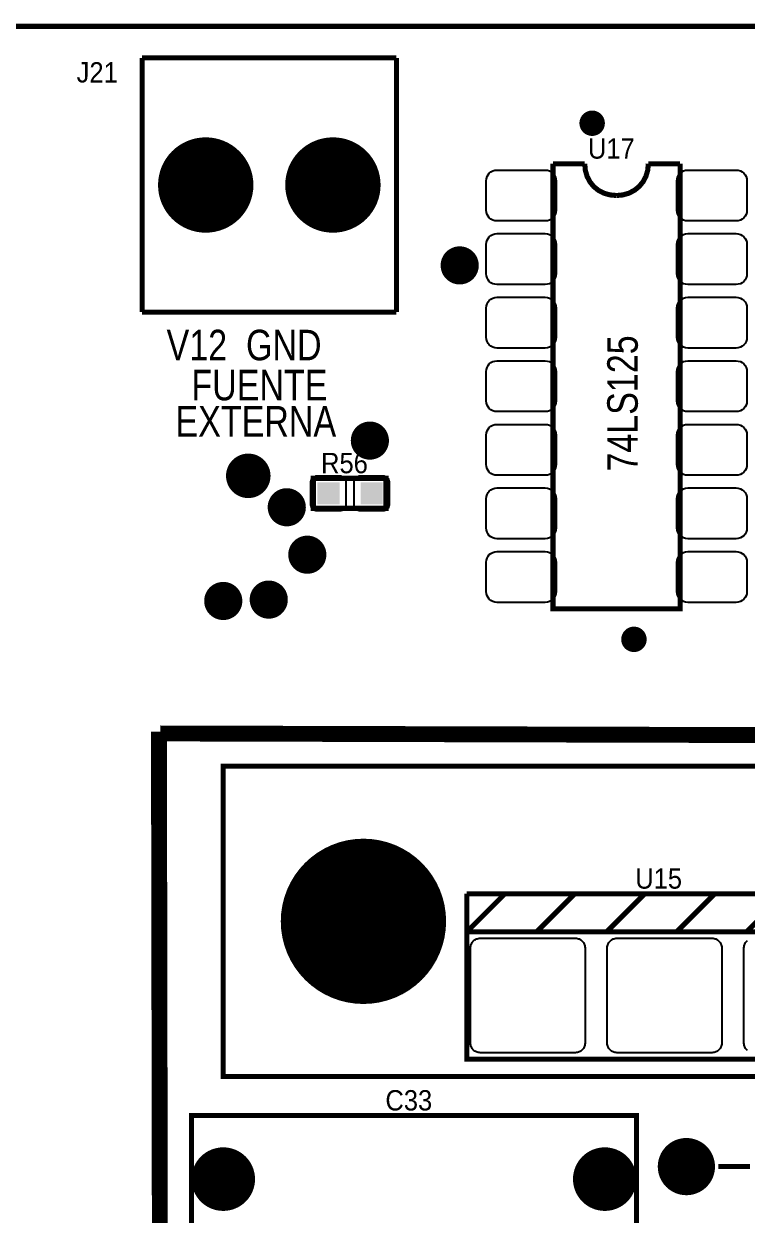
# Model space of a CAD drawing. Header units: inches. Extents: x -3.21 to 3.21, y -2.45 to 2.45.
# Drawn here: x 1.028 to 2.166, y 0.573 to 2.447 of the extents above; entities that cross this region are included whole.
import ezdxf

# ---------------------------------------------------------------- set-up
doc = ezdxf.new("R2010")
doc.units = ezdxf.units.IN
doc.layers.get('0').update_dxf_attribs({"linetype": 'CONTINUOUS'})

# ---------------------------------------------------------------- blocks, each defined once
blk = doc.blocks.new('RPAD')
blk.add_trace([(-0.5, -0.5), (-0.5, 0.5), (0.5, -0.5), (0.5, 0.5)])
blk = doc.blocks.new('EPAD')
at = {"const_width": 0.5}
blk.add_lwpolyline([(-0.25, 0, 1), (0.25, 0, 1)], format="xyb", close=True, dxfattribs=at)

msp = doc.modelspace()

# ---------------------------------------------------------------- linework, layer by layer
for points, const_width in [([(-3.205508, -2.428994), (3.205508, -2.428994), (3.205508, 2.443368), (-3.205508, 2.443368), (-3.205508, -2.428994)], 0.008), ([(-3.205508, -2.428994), (3.205508, -2.428994), (3.205508, 2.443368), (-3.205508, 2.443368), (-3.205508, -2.428994)], 0.008), ([(-3.205508, -2.428994), (3.205508, -2.428994), (3.205508, 2.443368), (-3.205508, 2.443368), (-3.205508, -2.428994)], 0.008), ([(1.214177, 2.393817), (1.214177, 1.993817)], 0.008), ([(1.214177, 2.393817), (1.614177, 2.393817)], 0.008), ([(1.214177, 2.393817), (1.214177, 1.993817)], 0.008), ([(1.214177, 2.393817), (1.614177, 2.393817)], 0.008), ([(1.214177, 2.393817), (1.214177, 1.993817)], 0.008), ([(1.214177, 2.393817), (1.614177, 2.393817)], 0.008), ([(1.614177, 2.393817), (1.614177, 1.993817)], 0.008), ([(1.614177, 2.393817), (1.614177, 1.993817)], 0.008), ([(1.614177, 2.393817), (1.614177, 1.993817)], 0.008), ([(1.86024, 2.227305), (1.91024, 2.227305)], 0.008), ([(1.86024, 2.227305), (1.86024, 1.527305), (2.06024, 1.527305), (2.06024, 2.227305)], 0.008), ([(1.86024, 2.227305), (1.91024, 2.227305)], 0.008), ([(1.86024, 2.227305), (1.86024, 1.527305), (2.06024, 1.527305), (2.06024, 2.227305)], 0.008), ([(1.86024, 2.227305), (1.91024, 2.227305)], 0.008), ([(1.86024, 2.227305), (1.86024, 1.527305), (2.06024, 1.527305), (2.06024, 2.227305)], 0.008), ([(1.96024, 2.177305), (1.949765, 2.178264), (1.940193, 2.181039), (1.931676, 2.185479), (1.924365, 2.19143), (1.918414, 2.198741), (1.913974, 2.207258), (1.911199, 2.21683), (1.91024, 2.227305)], 0.008), ([(1.96024, 2.177305), (1.949765, 2.178264), (1.940193, 2.181039), (1.931676, 2.185479), (1.924365, 2.19143), (1.918414, 2.198741), (1.913974, 2.207258), (1.911199, 2.21683), (1.91024, 2.227305)], 0.008), ([(1.96024, 2.177305), (1.949765, 2.178264), (1.940193, 2.181039), (1.931676, 2.185479), (1.924365, 2.19143), (1.918414, 2.198741), (1.913974, 2.207258), (1.911199, 2.21683), (1.91024, 2.227305)], 0.008), ([(1.96024, 2.177305), (1.970428, 2.178264), (1.979865, 2.181039), (1.988365, 2.185479), (1.99574, 2.19143), (2.001803, 2.198741), (2.006365, 2.207258), (2.00924, 2.21683), (2.01024, 2.227305)], 0.008), ([(1.96024, 2.177305), (1.970428, 2.178264), (1.979865, 2.181039), (1.988365, 2.185479), (1.99574, 2.19143), (2.001803, 2.198741), (2.006365, 2.207258), (2.00924, 2.21683), (2.01024, 2.227305)], 0.008), ([(1.96024, 2.177305), (1.970428, 2.178264), (1.979865, 2.181039), (1.988365, 2.185479), (1.99574, 2.19143), (2.001803, 2.198741), (2.006365, 2.207258), (2.00924, 2.21683), (2.01024, 2.227305)], 0.008), ([(2.01024, 2.227305), (2.06024, 2.227305)], 0.008), ([(2.01024, 2.227305), (2.06024, 2.227305)], 0.008), ([(2.01024, 2.227305), (2.06024, 2.227305)], 0.008), ([(1.214177, 1.993817), (1.614177, 1.993817)], 0.008), ([(1.214177, 1.993817), (1.614177, 1.993817)], 0.008), ([(1.214177, 1.993817), (1.614177, 1.993817)], 0.008), ([(1.483469, 1.685179), (1.597642, 1.685179), (1.597642, 1.732423), (1.483469, 1.732423), (1.483469, 1.685179)], 0.008), ([(1.483469, 1.685179), (1.597642, 1.685179), (1.597642, 1.732423), (1.483469, 1.732423), (1.483469, 1.685179)], 0.008), ([(1.483469, 1.685179), (1.597642, 1.685179), (1.597642, 1.732423), (1.483469, 1.732423), (1.483469, 1.685179)], 0.008), ([(1.24261, 0.222132), (1.24061, 1.334132)], 0.025), ([(1.24261, 0.222132), (1.24061, 1.334132)], 0.025), ([(1.24261, 0.222132), (1.24061, 1.334132)], 0.025), ([(1.24261, 1.331132), (2.70761, 1.327132)], 0.025), ([(1.24261, 1.331132), (2.70761, 1.327132)], 0.025), ([(1.24261, 1.331132), (2.70761, 1.327132)], 0.025), ([(1.341736, 0.791478), (2.719689, 0.791478), (2.719689, 1.279667), (1.341736, 1.279667), (1.341736, 0.791478)], 0.008), ([(1.341736, 0.791478), (2.719689, 0.791478), (2.719689, 1.279667), (1.341736, 1.279667), (1.341736, 0.791478)], 0.008), ([(1.341736, 0.791478), (2.719689, 0.791478), (2.719689, 1.279667), (1.341736, 1.279667), (1.341736, 0.791478)], 0.008), ([(1.72465, 1.078959), (2.34465, 1.078959)], 0.008), ([(1.72465, 1.018959), (1.78465, 1.078959)], 0.008), ([(1.72465, 1.018959), (1.72465, 1.078959)], 0.008), ([(1.72465, 1.078959), (2.34465, 1.078959)], 0.008), ([(1.72465, 1.018959), (1.78465, 1.078959)], 0.008), ([(1.72465, 1.018959), (1.72465, 1.078959)], 0.008), ([(1.72465, 1.078959), (2.34465, 1.078959)], 0.008), ([(1.72465, 1.018959), (1.78465, 1.078959)], 0.008), ([(1.72465, 1.018959), (1.72465, 1.078959)], 0.008), ([(1.83465, 1.018959), (1.89465, 1.078959)], 0.008), ([(1.83465, 1.018959), (1.89465, 1.078959)], 0.008), ([(1.83465, 1.018959), (1.89465, 1.078959)], 0.008), ([(1.94465, 1.018959), (2.00465, 1.078959)], 0.008), ([(1.94465, 1.018959), (2.00465, 1.078959)], 0.008), ([(1.94465, 1.018959), (2.00465, 1.078959)], 0.008), ([(2.05465, 1.018959), (2.11465, 1.078959)], 0.008), ([(2.05465, 1.018959), (2.11465, 1.078959)], 0.008), ([(2.05465, 1.018959), (2.11465, 1.078959)], 0.008), ([(2.16465, 1.018959), (2.22465, 1.078959)], 0.008), ([(2.16465, 1.018959), (2.22465, 1.078959)], 0.008), ([(2.16465, 1.018959), (2.22465, 1.078959)], 0.008), ([(1.72465, 1.018959), (2.34465, 1.018959), (2.34465, 0.818959), (1.72465, 0.818959), (1.72465, 1.018959)], 0.008), ([(1.72465, 1.018959), (2.34465, 1.018959), (2.34465, 0.818959), (1.72465, 0.818959), (1.72465, 1.018959)], 0.008), ([(1.72465, 1.018959), (2.34465, 1.018959), (2.34465, 0.818959), (1.72465, 0.818959), (1.72465, 1.018959)], 0.008), ([(1.291736, 0.530061), (1.991736, 0.530061), (1.991736, 0.730061), (1.291736, 0.730061), (1.291736, 0.530061)], 0.008), ([(1.291736, 0.530061), (1.991736, 0.530061), (1.991736, 0.730061), (1.291736, 0.730061), (1.291736, 0.530061)], 0.008), ([(1.291736, 0.530061), (1.991736, 0.530061), (1.991736, 0.730061), (1.291736, 0.730061), (1.291736, 0.530061)], 0.008), ([(2.120083, 0.649746), (2.170083, 0.649746)], 0.008), ([(2.120083, 0.649746), (2.170083, 0.649746)], 0.008), ([(2.120083, 0.649746), (2.170083, 0.649746)], 0.008)]:
    msp.add_lwpolyline(points, dxfattribs=dict(const_width=const_width))
for points in [[(1.86524, 2.200305), (1.86524, 2.154305), (1.864902, 2.150829), (1.863929, 2.147615), (1.862383, 2.144724), (1.860326, 2.142219), (1.857821, 2.140163), (1.85493, 2.138617), (1.851716, 2.137643), (1.84824, 2.137305), (1.77224, 2.137305), (1.768764, 2.137643), (1.76555, 2.138617), (1.762659, 2.140163), (1.760154, 2.142219), (1.758098, 2.144724), (1.756552, 2.147615), (1.755578, 2.150829), (1.75524, 2.154305), (1.75524, 2.200305), (1.755578, 2.203781), (1.756552, 2.206995), (1.758098, 2.209886), (1.760154, 2.212391), (1.762659, 2.214448), (1.76555, 2.215994), (1.768764, 2.216967), (1.77224, 2.217305), (1.84824, 2.217305), (1.851716, 2.216967), (1.85493, 2.215994), (1.857821, 2.214448), (1.860326, 2.212391), (1.862383, 2.209886), (1.863929, 2.206995), (1.864902, 2.203781), (1.86524, 2.200305)], [(2.16524, 2.200305), (2.16524, 2.154305), (2.164902, 2.150829), (2.163929, 2.147615), (2.162383, 2.144724), (2.160326, 2.142219), (2.157821, 2.140163), (2.15493, 2.138617), (2.151716, 2.137643), (2.14824, 2.137305), (2.07224, 2.137305), (2.068764, 2.137643), (2.06555, 2.138617), (2.062659, 2.140163), (2.060154, 2.142219), (2.058098, 2.144724), (2.056552, 2.147615), (2.055578, 2.150829), (2.05524, 2.154305), (2.05524, 2.200305), (2.055578, 2.203781), (2.056552, 2.206995), (2.058098, 2.209886), (2.060154, 2.212391), (2.062659, 2.214448), (2.06555, 2.215994), (2.068764, 2.216967), (2.07224, 2.217305), (2.14824, 2.217305), (2.151716, 2.216967), (2.15493, 2.215994), (2.157821, 2.214448), (2.160326, 2.212391), (2.162383, 2.209886), (2.163929, 2.206995), (2.164902, 2.203781), (2.16524, 2.200305)], [(1.86524, 2.100305), (1.86524, 2.054305), (1.864902, 2.050829), (1.863929, 2.047615), (1.862383, 2.044724), (1.860326, 2.042219), (1.857821, 2.040163), (1.85493, 2.038617), (1.851716, 2.037643), (1.84824, 2.037305), (1.77224, 2.037305), (1.768764, 2.037643), (1.76555, 2.038617), (1.762659, 2.040163), (1.760154, 2.042219), (1.758098, 2.044724), (1.756552, 2.047615), (1.755578, 2.050829), (1.75524, 2.054305), (1.75524, 2.100305), (1.755578, 2.103781), (1.756552, 2.106995), (1.758098, 2.109886), (1.760154, 2.112391), (1.762659, 2.114448), (1.76555, 2.115994), (1.768764, 2.116967), (1.77224, 2.117305), (1.84824, 2.117305), (1.851716, 2.116967), (1.85493, 2.115994), (1.857821, 2.114448), (1.860326, 2.112391), (1.862383, 2.109886), (1.863929, 2.106995), (1.864902, 2.103781), (1.86524, 2.100305)], [(2.16524, 2.100305), (2.16524, 2.054305), (2.164902, 2.050829), (2.163929, 2.047615), (2.162383, 2.044724), (2.160326, 2.042219), (2.157821, 2.040163), (2.15493, 2.038617), (2.151716, 2.037643), (2.14824, 2.037305), (2.07224, 2.037305), (2.068764, 2.037643), (2.06555, 2.038617), (2.062659, 2.040163), (2.060154, 2.042219), (2.058098, 2.044724), (2.056552, 2.047615), (2.055578, 2.050829), (2.05524, 2.054305), (2.05524, 2.100305), (2.055578, 2.103781), (2.056552, 2.106995), (2.058098, 2.109886), (2.060154, 2.112391), (2.062659, 2.114448), (2.06555, 2.115994), (2.068764, 2.116967), (2.07224, 2.117305), (2.14824, 2.117305), (2.151716, 2.116967), (2.15493, 2.115994), (2.157821, 2.114448), (2.160326, 2.112391), (2.162383, 2.109886), (2.163929, 2.106995), (2.164902, 2.103781), (2.16524, 2.100305)], [(1.86524, 2.000305), (1.86524, 1.954305), (1.864902, 1.950829), (1.863929, 1.947615), (1.862383, 1.944724), (1.860326, 1.942219), (1.857821, 1.940163), (1.85493, 1.938617), (1.851716, 1.937643), (1.84824, 1.937305), (1.77224, 1.937305), (1.768764, 1.937643), (1.76555, 1.938617), (1.762659, 1.940163), (1.760154, 1.942219), (1.758098, 1.944724), (1.756552, 1.947615), (1.755578, 1.950829), (1.75524, 1.954305), (1.75524, 2.000305), (1.755578, 2.003781), (1.756552, 2.006995), (1.758098, 2.009886), (1.760154, 2.012391), (1.762659, 2.014448), (1.76555, 2.015994), (1.768764, 2.016967), (1.77224, 2.017305), (1.84824, 2.017305), (1.851716, 2.016967), (1.85493, 2.015994), (1.857821, 2.014448), (1.860326, 2.012391), (1.862383, 2.009886), (1.863929, 2.006995), (1.864902, 2.003781), (1.86524, 2.000305)], [(2.16524, 2.000305), (2.16524, 1.954305), (2.164902, 1.950829), (2.163929, 1.947615), (2.162383, 1.944724), (2.160326, 1.942219), (2.157821, 1.940163), (2.15493, 1.938617), (2.151716, 1.937643), (2.14824, 1.937305), (2.07224, 1.937305), (2.068764, 1.937643), (2.06555, 1.938617), (2.062659, 1.940163), (2.060154, 1.942219), (2.058098, 1.944724), (2.056552, 1.947615), (2.055578, 1.950829), (2.05524, 1.954305), (2.05524, 2.000305), (2.055578, 2.003781), (2.056552, 2.006995), (2.058098, 2.009886), (2.060154, 2.012391), (2.062659, 2.014448), (2.06555, 2.015994), (2.068764, 2.016967), (2.07224, 2.017305), (2.14824, 2.017305), (2.151716, 2.016967), (2.15493, 2.015994), (2.157821, 2.014448), (2.160326, 2.012391), (2.162383, 2.009886), (2.163929, 2.006995), (2.164902, 2.003781), (2.16524, 2.000305)], [(1.86524, 1.900305), (1.86524, 1.854305), (1.864902, 1.850829), (1.863929, 1.847615), (1.862383, 1.844724), (1.860326, 1.842219), (1.857821, 1.840163), (1.85493, 1.838617), (1.851716, 1.837643), (1.84824, 1.837305), (1.77224, 1.837305), (1.768764, 1.837643), (1.76555, 1.838617), (1.762659, 1.840163), (1.760154, 1.842219), (1.758098, 1.844724), (1.756552, 1.847615), (1.755578, 1.850829), (1.75524, 1.854305), (1.75524, 1.900305), (1.755578, 1.903781), (1.756552, 1.906995), (1.758098, 1.909886), (1.760154, 1.912391), (1.762659, 1.914448), (1.76555, 1.915994), (1.768764, 1.916967), (1.77224, 1.917305), (1.84824, 1.917305), (1.851716, 1.916967), (1.85493, 1.915994), (1.857821, 1.914448), (1.860326, 1.912391), (1.862383, 1.909886), (1.863929, 1.906995), (1.864902, 1.903781), (1.86524, 1.900305)], [(2.16524, 1.900305), (2.16524, 1.854305), (2.164902, 1.850829), (2.163929, 1.847615), (2.162383, 1.844724), (2.160326, 1.842219), (2.157821, 1.840163), (2.15493, 1.838617), (2.151716, 1.837643), (2.14824, 1.837305), (2.07224, 1.837305), (2.068764, 1.837643), (2.06555, 1.838617), (2.062659, 1.840163), (2.060154, 1.842219), (2.058098, 1.844724), (2.056552, 1.847615), (2.055578, 1.850829), (2.05524, 1.854305), (2.05524, 1.900305), (2.055578, 1.903781), (2.056552, 1.906995), (2.058098, 1.909886), (2.060154, 1.912391), (2.062659, 1.914448), (2.06555, 1.915994), (2.068764, 1.916967), (2.07224, 1.917305), (2.14824, 1.917305), (2.151716, 1.916967), (2.15493, 1.915994), (2.157821, 1.914448), (2.160326, 1.912391), (2.162383, 1.909886), (2.163929, 1.906995), (2.164902, 1.903781), (2.16524, 1.900305)], [(1.86524, 1.800305), (1.86524, 1.754305), (1.864902, 1.750829), (1.863929, 1.747615), (1.862383, 1.744724), (1.860326, 1.742219), (1.857821, 1.740163), (1.85493, 1.738617), (1.851716, 1.737643), (1.84824, 1.737305), (1.77224, 1.737305), (1.768764, 1.737643), (1.76555, 1.738617), (1.762659, 1.740163), (1.760154, 1.742219), (1.758098, 1.744724), (1.756552, 1.747615), (1.755578, 1.750829), (1.75524, 1.754305), (1.75524, 1.800305), (1.755578, 1.803781), (1.756552, 1.806995), (1.758098, 1.809886), (1.760154, 1.812391), (1.762659, 1.814448), (1.76555, 1.815994), (1.768764, 1.816967), (1.77224, 1.817305), (1.84824, 1.817305), (1.851716, 1.816967), (1.85493, 1.815994), (1.857821, 1.814448), (1.860326, 1.812391), (1.862383, 1.809886), (1.863929, 1.806995), (1.864902, 1.803781), (1.86524, 1.800305)], [(2.16524, 1.800305), (2.16524, 1.754305), (2.164902, 1.750829), (2.163929, 1.747615), (2.162383, 1.744724), (2.160326, 1.742219), (2.157821, 1.740163), (2.15493, 1.738617), (2.151716, 1.737643), (2.14824, 1.737305), (2.07224, 1.737305), (2.068764, 1.737643), (2.06555, 1.738617), (2.062659, 1.740163), (2.060154, 1.742219), (2.058098, 1.744724), (2.056552, 1.747615), (2.055578, 1.750829), (2.05524, 1.754305), (2.05524, 1.800305), (2.055578, 1.803781), (2.056552, 1.806995), (2.058098, 1.809886), (2.060154, 1.812391), (2.062659, 1.814448), (2.06555, 1.815994), (2.068764, 1.816967), (2.07224, 1.817305), (2.14824, 1.817305), (2.151716, 1.816967), (2.15493, 1.815994), (2.157821, 1.814448), (2.160326, 1.812391), (2.162383, 1.809886), (2.163929, 1.806995), (2.164902, 1.803781), (2.16524, 1.800305)], [(1.489591, 1.736301), (1.524591, 1.736301), (1.52563, 1.736251), (1.526635, 1.736102), (1.527602, 1.73586), (1.528526, 1.73553), (1.529402, 1.735115), (1.530226, 1.73462), (1.530994, 1.734051), (1.5317, 1.733411), (1.53234, 1.732704), (1.532909, 1.731937), (1.533404, 1.731113), (1.533819, 1.730237), (1.53415, 1.729313), (1.534392, 1.728346), (1.53454, 1.727341), (1.534591, 1.726301), (1.534591, 1.691301), (1.53454, 1.690262), (1.534392, 1.689257), (1.53415, 1.68829), (1.533819, 1.687366), (1.533404, 1.686489), (1.532909, 1.685665), (1.53234, 1.684898), (1.5317, 1.684192), (1.530994, 1.683552), (1.530226, 1.682982), (1.529402, 1.682487), (1.528526, 1.682073), (1.527602, 1.681742), (1.526635, 1.6815), (1.52563, 1.681352), (1.524591, 1.681301), (1.489591, 1.681301), (1.488551, 1.681352), (1.487546, 1.6815), (1.486579, 1.681742), (1.485655, 1.682073), (1.484779, 1.682487), (1.483955, 1.682982), (1.483187, 1.683552), (1.482481, 1.684192), (1.481841, 1.684898), (1.481272, 1.685665), (1.480777, 1.686489), (1.480362, 1.687366), (1.480031, 1.68829), (1.479789, 1.689257), (1.479641, 1.690262), (1.479591, 1.691301), (1.479591, 1.726301), (1.479641, 1.727341), (1.479789, 1.728346), (1.480031, 1.729313), (1.480362, 1.730237), (1.480777, 1.731113), (1.481272, 1.731937), (1.481841, 1.732704), (1.482481, 1.733411), (1.483187, 1.734051), (1.483955, 1.73462), (1.484779, 1.735115), (1.485655, 1.73553), (1.486579, 1.73586), (1.487546, 1.736102), (1.488551, 1.736251), (1.489591, 1.736301)], [(1.557591, 1.736301), (1.592591, 1.736301), (1.59363, 1.736251), (1.594635, 1.736102), (1.595602, 1.73586), (1.596526, 1.73553), (1.597402, 1.735115), (1.598226, 1.73462), (1.598994, 1.734051), (1.5997, 1.733411), (1.60034, 1.732704), (1.600909, 1.731937), (1.601404, 1.731113), (1.601819, 1.730237), (1.60215, 1.729313), (1.602392, 1.728346), (1.60254, 1.727341), (1.602591, 1.726301), (1.602591, 1.691301), (1.60254, 1.690262), (1.602392, 1.689257), (1.60215, 1.68829), (1.601819, 1.687366), (1.601404, 1.686489), (1.600909, 1.685665), (1.60034, 1.684898), (1.5997, 1.684192), (1.598994, 1.683552), (1.598226, 1.682982), (1.597402, 1.682487), (1.596526, 1.682073), (1.595602, 1.681742), (1.594635, 1.6815), (1.59363, 1.681352), (1.592591, 1.681301), (1.557591, 1.681301), (1.556551, 1.681352), (1.555546, 1.6815), (1.554579, 1.681742), (1.553655, 1.682073), (1.552779, 1.682487), (1.551955, 1.682982), (1.551187, 1.683552), (1.550481, 1.684192), (1.549841, 1.684898), (1.549272, 1.685665), (1.548777, 1.686489), (1.548362, 1.687366), (1.548031, 1.68829), (1.547789, 1.689257), (1.547641, 1.690262), (1.547591, 1.691301), (1.547591, 1.726301), (1.547641, 1.727341), (1.547789, 1.728346), (1.548031, 1.729313), (1.548362, 1.730237), (1.548777, 1.731113), (1.549272, 1.731937), (1.549841, 1.732704), (1.550481, 1.733411), (1.551187, 1.734051), (1.551955, 1.73462), (1.552779, 1.735115), (1.553655, 1.73553), (1.554579, 1.73586), (1.555546, 1.736102), (1.556551, 1.736251), (1.557591, 1.736301)], [(1.86524, 1.700305), (1.86524, 1.654305), (1.864902, 1.650829), (1.863929, 1.647615), (1.862383, 1.644724), (1.860326, 1.642219), (1.857821, 1.640163), (1.85493, 1.638617), (1.851716, 1.637643), (1.84824, 1.637305), (1.77224, 1.637305), (1.768764, 1.637643), (1.76555, 1.638617), (1.762659, 1.640163), (1.760154, 1.642219), (1.758098, 1.644724), (1.756552, 1.647615), (1.755578, 1.650829), (1.75524, 1.654305), (1.75524, 1.700305), (1.755578, 1.703781), (1.756552, 1.706995), (1.758098, 1.709886), (1.760154, 1.712391), (1.762659, 1.714448), (1.76555, 1.715994), (1.768764, 1.716967), (1.77224, 1.717305), (1.84824, 1.717305), (1.851716, 1.716967), (1.85493, 1.715994), (1.857821, 1.714448), (1.860326, 1.712391), (1.862383, 1.709886), (1.863929, 1.706995), (1.864902, 1.703781), (1.86524, 1.700305)], [(2.16524, 1.700305), (2.16524, 1.654305), (2.164902, 1.650829), (2.163929, 1.647615), (2.162383, 1.644724), (2.160326, 1.642219), (2.157821, 1.640163), (2.15493, 1.638617), (2.151716, 1.637643), (2.14824, 1.637305), (2.07224, 1.637305), (2.068764, 1.637643), (2.06555, 1.638617), (2.062659, 1.640163), (2.060154, 1.642219), (2.058098, 1.644724), (2.056552, 1.647615), (2.055578, 1.650829), (2.05524, 1.654305), (2.05524, 1.700305), (2.055578, 1.703781), (2.056552, 1.706995), (2.058098, 1.709886), (2.060154, 1.712391), (2.062659, 1.714448), (2.06555, 1.715994), (2.068764, 1.716967), (2.07224, 1.717305), (2.14824, 1.717305), (2.151716, 1.716967), (2.15493, 1.715994), (2.157821, 1.714448), (2.160326, 1.712391), (2.162383, 1.709886), (2.163929, 1.706995), (2.164902, 1.703781), (2.16524, 1.700305)], [(1.86524, 1.600305), (1.86524, 1.554305), (1.864902, 1.550829), (1.863929, 1.547615), (1.862383, 1.544724), (1.860326, 1.542219), (1.857821, 1.540163), (1.85493, 1.538617), (1.851716, 1.537643), (1.84824, 1.537305), (1.77224, 1.537305), (1.768764, 1.537643), (1.76555, 1.538617), (1.762659, 1.540163), (1.760154, 1.542219), (1.758098, 1.544724), (1.756552, 1.547615), (1.755578, 1.550829), (1.75524, 1.554305), (1.75524, 1.600305), (1.755578, 1.603781), (1.756552, 1.606995), (1.758098, 1.609886), (1.760154, 1.612391), (1.762659, 1.614448), (1.76555, 1.615994), (1.768764, 1.616967), (1.77224, 1.617305), (1.84824, 1.617305), (1.851716, 1.616967), (1.85493, 1.615994), (1.857821, 1.614448), (1.860326, 1.612391), (1.862383, 1.609886), (1.863929, 1.606995), (1.864902, 1.603781), (1.86524, 1.600305)], [(2.16524, 1.600305), (2.16524, 1.554305), (2.164902, 1.550829), (2.163929, 1.547615), (2.162383, 1.544724), (2.160326, 1.542219), (2.157821, 1.540163), (2.15493, 1.538617), (2.151716, 1.537643), (2.14824, 1.537305), (2.07224, 1.537305), (2.068764, 1.537643), (2.06555, 1.538617), (2.062659, 1.540163), (2.060154, 1.542219), (2.058098, 1.544724), (2.056552, 1.547615), (2.055578, 1.550829), (2.05524, 1.554305), (2.05524, 1.600305), (2.055578, 1.603781), (2.056552, 1.606995), (2.058098, 1.609886), (2.060154, 1.612391), (2.062659, 1.614448), (2.06555, 1.615994), (2.068764, 1.616967), (2.07224, 1.617305), (2.14824, 1.617305), (2.151716, 1.616967), (2.15493, 1.615994), (2.157821, 1.614448), (2.160326, 1.612391), (2.162383, 1.609886), (2.163929, 1.606995), (2.164902, 1.603781), (2.16524, 1.600305)], [(1.74565, 1.008959), (1.89565, 1.008959), (1.897209, 1.008883), (1.898717, 1.00866), (1.900167, 1.008297), (1.901553, 1.007802), (1.902867, 1.007179), (1.904104, 1.006437), (1.905255, 1.005583), (1.906314, 1.004623), (1.907274, 1.003564), (1.908128, 1.002413), (1.90887, 1.001176), (1.909493, 0.999862), (1.909989, 0.998476), (1.910351, 0.997026), (1.910574, 0.995518), (1.91065, 0.993959), (1.91065, 0.843959), (1.910574, 0.8424), (1.910351, 0.840892), (1.909989, 0.839441), (1.909493, 0.838056), (1.90887, 0.836741), (1.908128, 0.835505), (1.907274, 0.834354), (1.906314, 0.833294), (1.905255, 0.832335), (1.904104, 0.83148), (1.902867, 0.830738), (1.901553, 0.830116), (1.900167, 0.82962), (1.898717, 0.829257), (1.897209, 0.829034), (1.89565, 0.828959), (1.74565, 0.828959), (1.744091, 0.829034), (1.742583, 0.829257), (1.741132, 0.82962), (1.739746, 0.830116), (1.738432, 0.830738), (1.737196, 0.83148), (1.736044, 0.832335), (1.734985, 0.833294), (1.734025, 0.834354), (1.733171, 0.835505), (1.732429, 0.836741), (1.731807, 0.838056), (1.731311, 0.839441), (1.730948, 0.840892), (1.730725, 0.8424), (1.73065, 0.843959), (1.73065, 0.993959), (1.730725, 0.995518), (1.730948, 0.997026), (1.731311, 0.998476), (1.731807, 0.999862), (1.732429, 1.001176), (1.733171, 1.002413), (1.734025, 1.003564), (1.734985, 1.004623), (1.736044, 1.005583), (1.737196, 1.006437), (1.738432, 1.007179), (1.739746, 1.007802), (1.741132, 1.008297), (1.742583, 1.00866), (1.744091, 1.008883), (1.74565, 1.008959)], [(1.96065, 1.008959), (2.11065, 1.008959), (2.112209, 1.008883), (2.113717, 1.00866), (2.115167, 1.008297), (2.116553, 1.007802), (2.117867, 1.007179), (2.119104, 1.006437), (2.120255, 1.005583), (2.121314, 1.004623), (2.122274, 1.003564), (2.123128, 1.002413), (2.12387, 1.001176), (2.124493, 0.999862), (2.124989, 0.998476), (2.125351, 0.997026), (2.125574, 0.995518), (2.12565, 0.993959), (2.12565, 0.843959), (2.125574, 0.8424), (2.125351, 0.840892), (2.124989, 0.839441), (2.124493, 0.838056), (2.12387, 0.836741), (2.123128, 0.835505), (2.122274, 0.834354), (2.121314, 0.833294), (2.120255, 0.832335), (2.119104, 0.83148), (2.117867, 0.830738), (2.116553, 0.830116), (2.115167, 0.82962), (2.113717, 0.829257), (2.112209, 0.829034), (2.11065, 0.828959), (1.96065, 0.828959), (1.959091, 0.829034), (1.957583, 0.829257), (1.956132, 0.82962), (1.954746, 0.830116), (1.953432, 0.830738), (1.952196, 0.83148), (1.951044, 0.832335), (1.949985, 0.833294), (1.949025, 0.834354), (1.948171, 0.835505), (1.947429, 0.836741), (1.946807, 0.838056), (1.946311, 0.839441), (1.945948, 0.840892), (1.945725, 0.8424), (1.94565, 0.843959), (1.94565, 0.993959), (1.945725, 0.995518), (1.945948, 0.997026), (1.946311, 0.998476), (1.946807, 0.999862), (1.947429, 1.001176), (1.948171, 1.002413), (1.949025, 1.003564), (1.949985, 1.004623), (1.951044, 1.005583), (1.952196, 1.006437), (1.953432, 1.007179), (1.954746, 1.007802), (1.956132, 1.008297), (1.957583, 1.00866), (1.959091, 1.008883), (1.96065, 1.008959)]]:
    msp.add_lwpolyline(points, close=True)
msp.add_lwpolyline([(2.166044, 0.832335), (2.164985, 0.833294), (2.164025, 0.834354), (2.163171, 0.835505), (2.162429, 0.836741), (2.161807, 0.838056), (2.161311, 0.839441), (2.160948, 0.840892), (2.160725, 0.8424), (2.16065, 0.843959), (2.16065, 0.993959), (2.160725, 0.995518), (2.160948, 0.997026), (2.161311, 0.998476), (2.161807, 0.999862), (2.162429, 1.001176), (2.163171, 1.002413), (2.164025, 1.003564), (2.164985, 1.004623), (2.166044, 1.005583)])

# ---------------------------------------------------------------- block references
for name, p, xscale, yscale in [('EPAD', (1.921895, 2.291013), 0.04, 0.04), ('EPAD', (1.314177, 2.193817), 0.15, 0.15), ('EPAD', (1.514177, 2.193817), 0.15, 0.15), ('EPAD', (1.713586, 2.067376), 0.06, 0.06), ('EPAD', (1.572333, 1.791777), 0.06, 0.06), ('EPAD', (1.381106, 1.73636), 0.07, 0.07), ('RPAD', (1.507091, 1.708801), 0.035, 0.035), ('RPAD', (1.575091, 1.708801), 0.035, 0.035), ('EPAD', (1.441633, 1.686914), 0.06, 0.06), ('EPAD', (1.473917, 1.612287), 0.06, 0.06), ('EPAD', (1.341736, 1.53951), 0.06, 0.06), ('EPAD', (1.413294, 1.541669), 0.06, 0.06), ('EPAD', (1.98761, 1.479132), 0.04, 0.04), ('EPAD', (1.562209, 1.035573), 0.26, 0.26), ('EPAD', (2.070083, 0.649746), 0.09, 0.09), ('EPAD', (1.341736, 0.630061), 0.1, 0.1), ('EPAD', (1.941736, 0.630061), 0.1, 0.1)]:
    msp.add_blockref(name, p, dxfattribs=dict(xscale=xscale, yscale=yscale))

# ---------------------------------------------------------------- texts
for s, height, width, p in [('J21', 0.032, 0.9375, (1.111177, 2.355061)), ('J21', 0.032, 0.9375, (1.111177, 2.355061)), ('J21', 0.032, 0.9375, (1.111177, 2.355061)), ('U17', 0.032, 0.9375, (1.91524, 2.235305)), ('U17', 0.032, 0.9375, (1.91524, 2.235305)), ('U17', 0.032, 0.9375, (1.91524, 2.235305)), ('V12  GND', 0.048, 0.833333, (1.25261, 1.918132)), ('V12  GND', 0.048, 0.833333, (1.25261, 1.918132)), ('V12  GND', 0.048, 0.833333, (1.25261, 1.918132)), ('FUENTE', 0.048, 0.833333, (1.29161, 1.855132)), ('FUENTE', 0.048, 0.833333, (1.29161, 1.855132)), ('FUENTE', 0.048, 0.833333, (1.29161, 1.855132)), ('EXTERNA', 0.048, 0.833333, (1.26661, 1.798132)), ('EXTERNA', 0.048, 0.833333, (1.26661, 1.798132)), ('EXTERNA', 0.048, 0.833333, (1.26661, 1.798132)), ('R56', 0.032, 0.9375, (1.495555, 1.740423)), ('R56', 0.032, 0.9375, (1.495555, 1.740423)), ('R56', 0.032, 0.9375, (1.495555, 1.740423)), ('U15', 0.032, 0.9375, (1.98965, 1.086959)), ('U15', 0.032, 0.9375, (1.98965, 1.086959)), ('U15', 0.032, 0.9375, (1.98965, 1.086959)), ('C33', 0.032, 0.9375, (1.596736, 0.738061)), ('C33', 0.032, 0.9375, (1.596736, 0.738061)), ('C33', 0.032, 0.9375, (1.596736, 0.738061))]:
    msp.add_text(s, height=height, dxfattribs=dict(width=width)).set_placement(p)
at = {"width": 0.833333}
msp.add_text('74LS125', height=0.048, rotation=90, dxfattribs=at).set_placement((1.99361, 1.743132))
msp.add_text('74LS125', height=0.048, rotation=90, dxfattribs=at).set_placement((1.99361, 1.743132))
msp.add_text('74LS125', height=0.048, rotation=90, dxfattribs=at).set_placement((1.99361, 1.743132))

doc.saveas('drawing.dxf')
